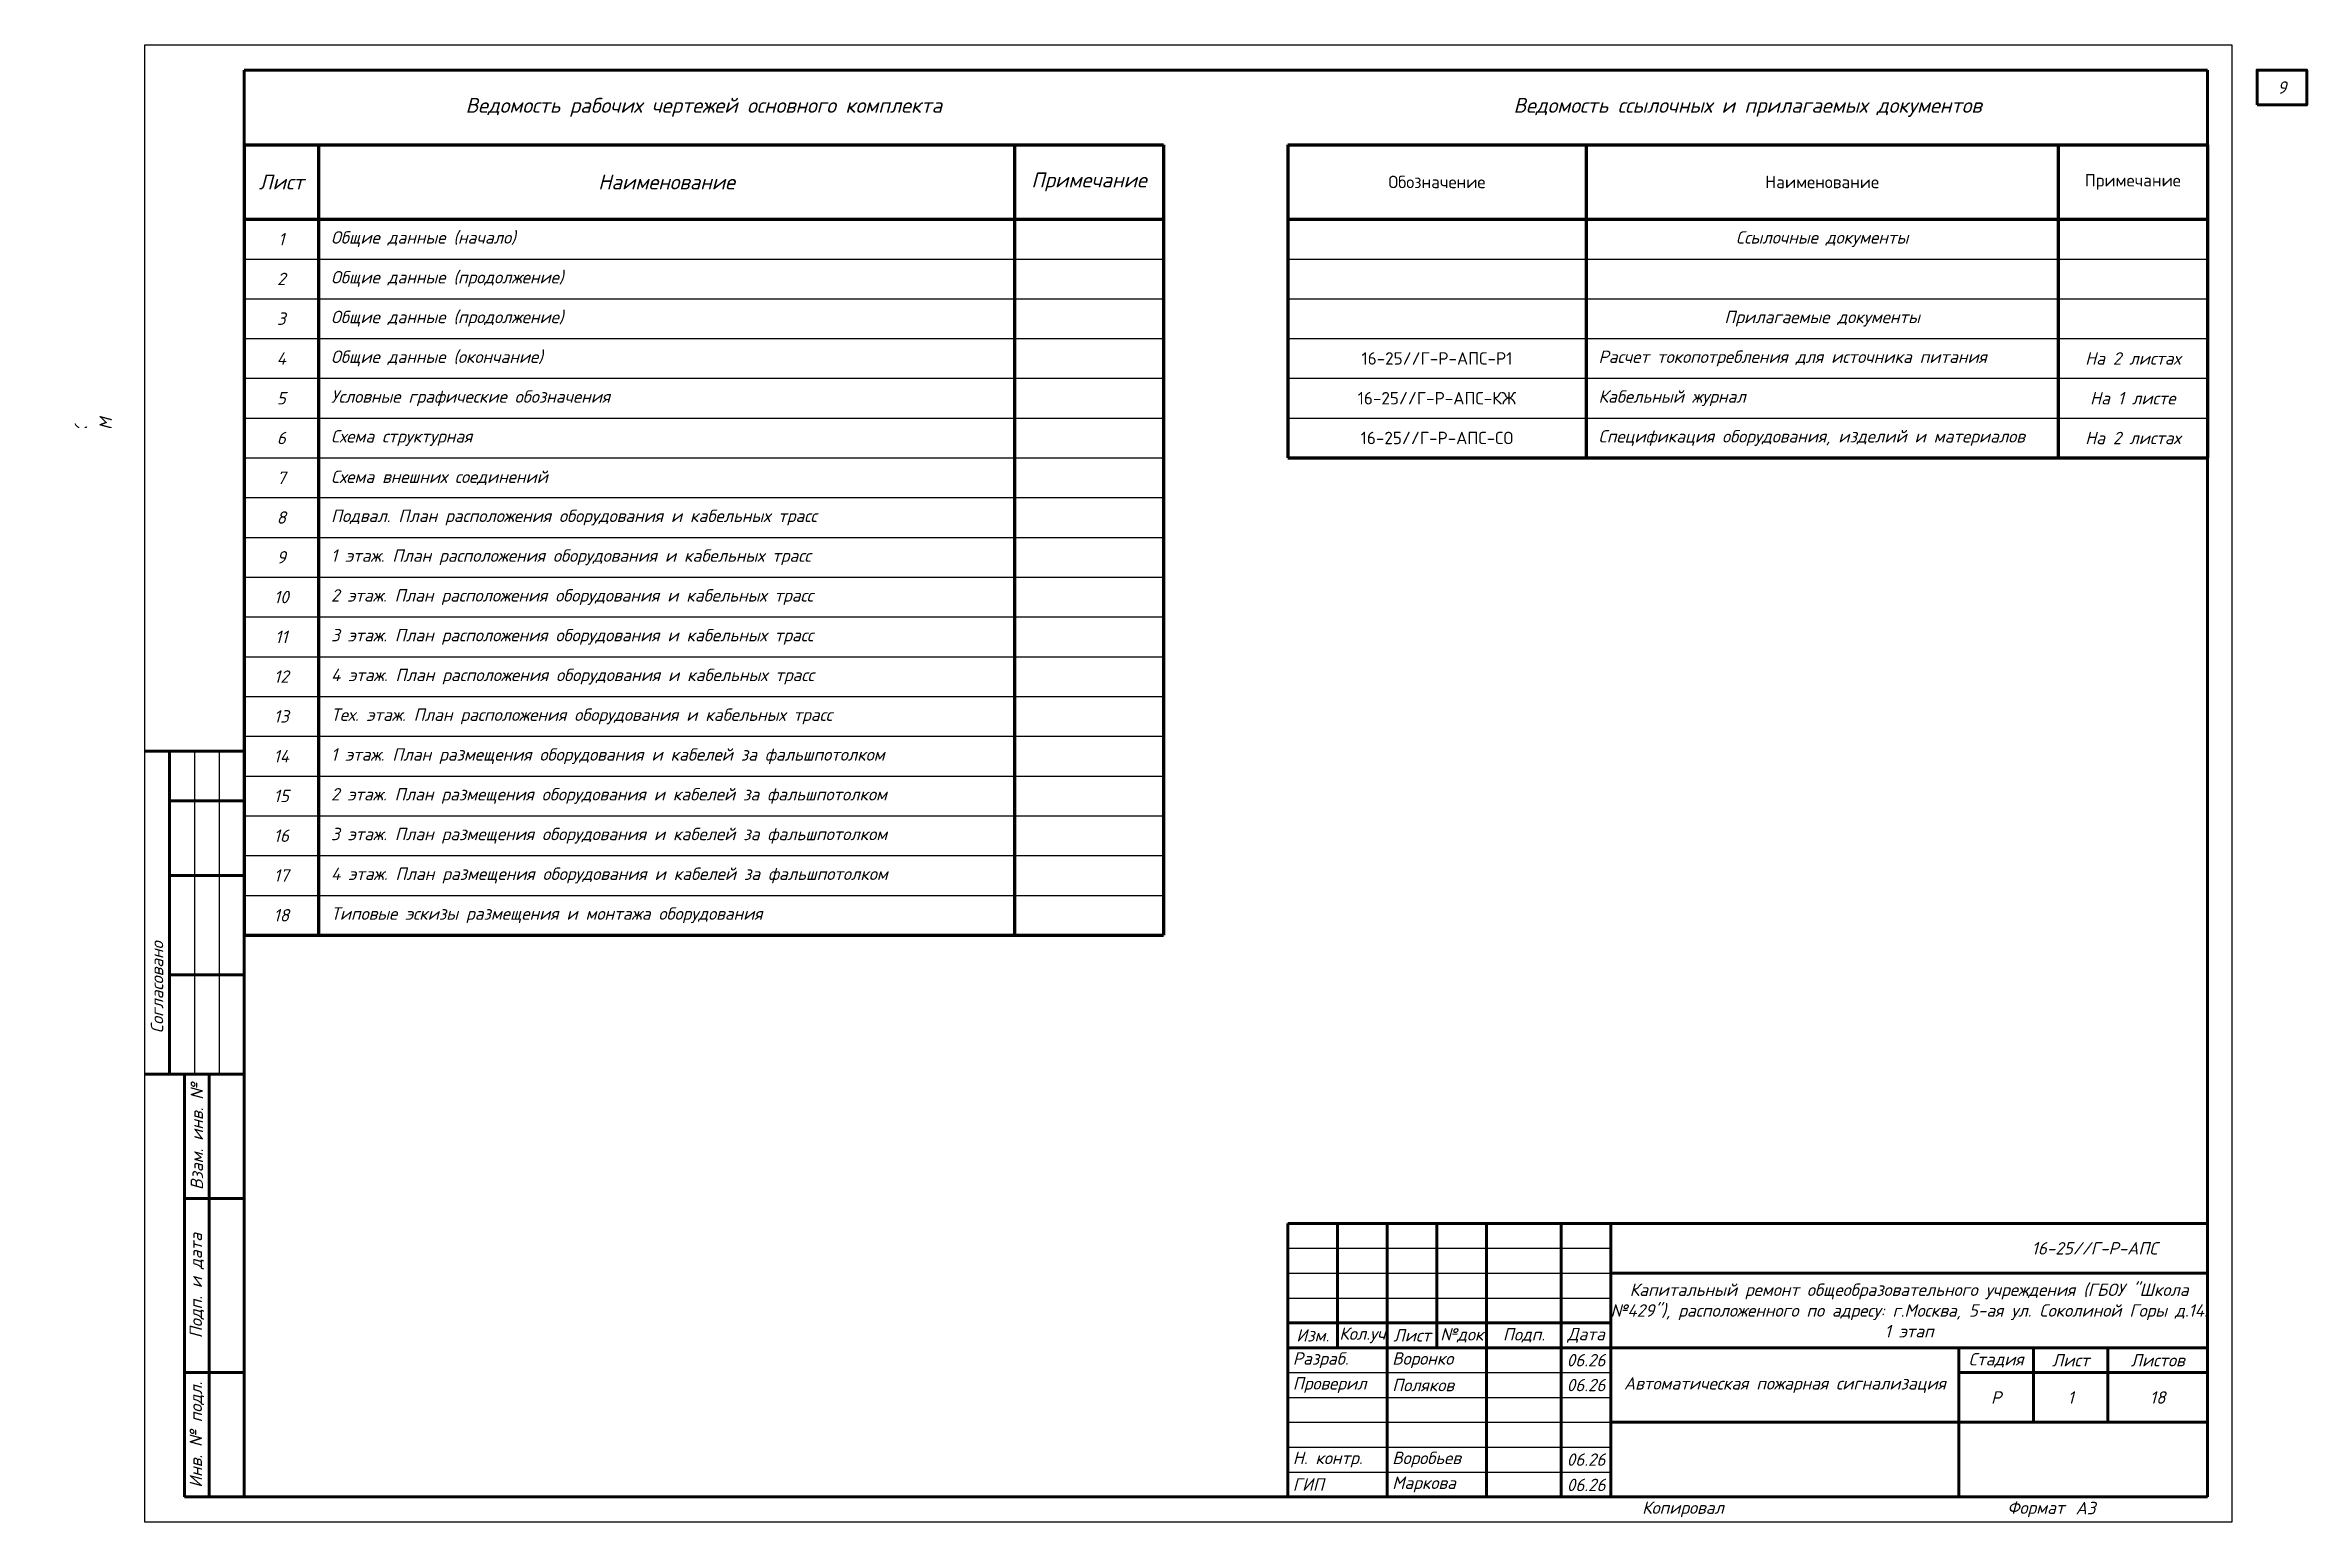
# Paper-space layout 'ОД1' of a CAD drawing. Header units: millimetres. Extents: x -20 to 435, y 0 to 297.
import ezdxf
from ezdxf.enums import TextEntityAlignment as Align

# ---------------------------------------------------------------- set-up
doc = ezdxf.new("R2010")
doc.units = ezdxf.units.MM
doc.header["$LTSCALE"] = 0.5
doc.set_wipeout_variables(frame=1)
doc.layers.get('0').update_dxf_attribs({"lineweight": 18})
doc.styles.add('BDG_T_R', font='GOST Common.ttf')
doc.styles.add('ISOCPEUR', font='isocpeui.ttf', dxfattribs={"height": 250})
doc.styles.get("Standard").update_dxf_attribs({"font": 'txt.shx'})

# ---------------------------------------------------------------- blocks, each defined once
blk = doc.blocks.new('*U1089')
at = {"linetype": 'Continuous', "lineweight": 25, "transparency": 33554687}
for p, q in [((420, 297), (0, 297)), ((0, 297), (0, 0)), ((420, 0), (420, 297)), ((10, 155), (10, 90)), ((15, 155), (15, 90)), ((230, 55), (295, 55)), ((230, 50), (295, 50)), ((230, 45), (295, 45)), ((230, 30), (295, 30)), ((230, 25), (295, 25)), ((230, 20), (295, 20)), ((230, 15), (295, 15)), ((230, 10), (295, 10)), ((0, 0), (420, 0))]:
    blk.add_line(p, q, dxfattribs=at)
at = {"linetype": 'Continuous', "lineweight": 60, "transparency": 33554687}
for p, q in [((415, 292), (20, 292)), ((20, 292), (20, 5)), ((415, 5), (415, 292)), ((20, 155), (0, 155)), ((5, 155), (5, 90)), ((20, 145), (5, 145)), ((20, 130), (5, 130)), ((20, 110), (5, 110)), ((20, 90), (0, 90)), ((8, 90), (8, 5)), ((13, 90), (13, 5)), ((8, 65), (20, 65)), ((230, 60), (415, 60)), ((230, 5), (230, 60)), ((240, 60), (240, 35)), ((250, 60), (250, 5)), ((260, 60), (260, 35)), ((270, 60), (270, 5)), ((285, 60), (285, 5)), ((295, 5), (295, 60)), ((415, 5), (415, 60)), ((295, 50), (415, 50)), ((230, 40), (295, 40)), ((230, 35), (415, 35)), ((365, 35), (365, 5)), ((380, 35), (380, 20)), ((395, 35), (395, 20)), ((8, 30), (20, 30)), ((365, 30), (415, 30)), ((295, 20), (415, 20)), ((8, 5), (20, 5)), ((20, 5), (415, 5))]:
    blk.add_line(p, q, dxfattribs=at)
at = {"linetype": 'Continuous', "lineweight": 40, "transparency": 33554687}
blk.add_line((365, 5), (365, 35), dxfattribs=at)
at = {"lineweight": 60, "transparency": 33554687}
blk.add_lwpolyline([(425, 285), (435, 285), (435, 292), (425, 292)], close=True, dxfattribs=at)
at = {"linetype": 'Continuous', "transparency": 33554687, "rotation": 90, "style": 'ISOCPEUR'}
for s, insert, char_height, width, attachment_point in [('20_Главный_специалист_ВК', (-12.5, 176), 2.5, 19, 4), ('01.26', (-12.5, 215), 2.5, 10, 5), ('21_Главный_специалист_ЭОМ', (-7.5, 176), 2.5, 19, 4), ('01.26', (-7.5, 215), 2.5, 10, 5), ('01.26', (-2.5, 215), 2.5, 10, 5), ('Согласовано', (-17.5, 172.5), 3, 35, 5), ('Гл. спец ВК', (-12.5, 156), 2.5, 19, 4), ('Гл. спец ЭОМ', (-7.5, 156), 2.5, 19, 4), ('18_Главный_специалист_ОВ', (-2.5, 111), 2.5, 19, 4), ('01.26', (-12.5, 150), 2.5, 10, 5), ('01.26', (-7.5, 150), 2.5, 10, 5), ('01.26', (-2.5, 150), 2.5, 10, 5), ('19_Главный_конструктор', (-7.5, 111), 2.5, 19, 4), ('17_ГАП', (-12.5, 111), 2.5, 19, 4), ('Согласовано', (2.5, 107.5), 2.5, 35, 5), ('Гл. спец ОВ', (-2.5, 91), 2.5, 19, 4), ('Гл. констр. ', (-7.5, 91), 2.5, 19, 4), ('ГАП', (-12.5, 91), 2.5, 19, 4), ('Взам. инв. №', (10.5, 77.5), 2.5, 25, 5), ('Подп. и дата', (10.5, 47.5), 2.5, 35, 5), ('Инв. № подл.', (10.5, 17.5), 2.5, 25, 5)]:
    blk.add_mtext(s, dxfattribs=dict(at, insert=insert, char_height=char_height, width=width, attachment_point=attachment_point))
at = {"linetype": 'Continuous', "transparency": 33554687, "char_height": 2.5, "style": 'ISOCPEUR'}
for s, insert, width, attachment_point in [('16-25//Г-Р-АПС', (405, 55), 110, 6), ('\\pxsm1;Капитальный ремонт общеобразовательного учреждения (ГБОУ "Школа №429"), расположенного по адресу: г.Москва, 5-ая ул. Соколиной Горы д.14. 1 этап', (355, 42.5), 120, 5), ('Разраб.', (231, 32.5), 19, 4), ('Воронко', (251, 32.5), 19, 4), ('\\pxqc;06.26', (285, 32.5), 10, 4), ('Проверил', (231, 27.5), 19, 4), ('Поляков', (251, 27.5), 19, 4), ('\\pxqc;06.26', (285, 27.5), 10, 4), ('Р', (372.5, 25), 15, 5), ('Н. контр.', (231, 12.5), 19, 4), ('Воробьев', (251, 12.5), 19, 4), ('\\pxqc;06.26', (285, 12.5), 10, 4), ('ГИП', (231, 7.5), 19, 4), ('Маркова', (251, 7.5), 19, 4), ('\\pxqc;06.26', (285.02, 7.41), 10, 4), ('Копировал', (309.5, 2.5), 25, 5), ('Формат', (380.5, 2.5), 16, 5)]:
    blk.add_mtext(s, dxfattribs=dict(at, insert=insert, width=width, attachment_point=attachment_point))
at = {"transparency": 33554687, "char_height": 2.5, "attachment_point": 5, "style": 'ISOCPEUR'}
for s, insert, width in [('Изм.', (235, 37.5), 10), ('Кол.уч', (245, 37.5), 10), ('Лист', (255, 37.5), 10), ('№док', (265, 37.5), 10), ('Подп.', (277.5, 37.5), 15), ('Дата', (290, 37.5), 10), ('Стадия', (372.5, 32.5), 15), ('Лист', (387.5, 32.5), 15), ('Листов', (405, 32.5), 20)]:
    blk.add_mtext(s, dxfattribs=dict(at, insert=insert, width=width))
at = {"linetype": 'Continuous', "transparency": 33554687, "insert": (330, 27.5), "char_height": 2.5, "width": 70, "attachment_point": 5, "line_spacing_factor": 0.8, "style": 'ISOCPEUR'}
blk.add_mtext('\\pxsm1;Автоматическая пожарная сигнализация', dxfattribs=at)
at = {"transparency": 33554687, "style": 'ISOCPEUR'}
for tag, p in [('Сквозная_нумерация', (430, 288.5)), ('Форма3_номер_листа', (387.5, 25)), ('Форма3_количество_листов', (405, 25))]:
    blk.add_attdef(tag, text='', height=2.5, dxfattribs=at).set_placement(p, align=Align.MIDDLE_CENTER)
blk.add_attdef('Форма3_дополнительный_шифр', text='', height=2.5, dxfattribs=at).set_placement((405, 55), align=Align.MIDDLE_LEFT)
at = {"lineweight": 13, "transparency": 33554687, "flags": 141}
blk.add_attdef('Форма3_наименование_чертежа', text='', height=2.5, dxfattribs=at).set_placement((330, 12.5), align=Align.MIDDLE_CENTER)
at = {"transparency": 33554687, "style": 'ISOCPEUR', "flags": 8}
blk.add_attdef('Формат', (388.5, 1.5), '', height=2.5, dxfattribs=at)
at = {"transparency": 33554687}
blk.add_wipeout([(-20, 220), (-0.5, 220), (-0.5, 90), (-20, 90)], dxfattribs=at)
blk = doc.blocks.new('*T984')
at = {"color": 0, "linetype": 'ByBlock', "lineweight": 70, "transparency": 16777216}
for p, q in [((0, 0), (185, 0)), ((0, 0), (0, -63)), ((60, 0), (60, -63)), ((155, 0), (155, -63)), ((185, 0), (185, -63)), ((0, -15), (185, -15)), ((0, -63), (185, -63))]:
    blk.add_line(p, q, dxfattribs=at)
at = {"color": 0, "linetype": 'ByBlock', "lineweight": 25, "transparency": 16777216}
for p, q in [((0, -23), (185, -23)), ((0, -31), (185, -31)), ((0, -39), (185, -39)), ((0, -47), (185, -47)), ((0, -55), (185, -55))]:
    blk.add_line(p, q, dxfattribs=at)
at = {"transparency": 16777216, "char_height": 2.5}
for s, insert, width, attachment_point, style in [('{\\fISOCPEUR|b0|i0|c204|p34;Обозначение}', (30, -7.5), 55, 5, 'BDG_T_R'), ('{\\fISOCPEUR|b0|i0|c204|p34;Наименование}', (107.5, -7.5), 90, 5, 'BDG_T_R'), ('{\\fISOCPEUR|b0|i0|c204|p34;Примечание}', (170, -7.5), 25, 5, 'BDG_T_R'), ('Ссылочные документы', (107.5, -19), 90, 5, 'ISOCPEUR'), ('Прилагаемые документы', (107.5, -35), 90, 5, 'ISOCPEUR'), ('{\\fISOCPEUR|b0|i0|c0|p34;16-25//\\fISOCPEUR|b0|i0|c204|p34;Г\\fISOCPEUR|b0|i0|c0|p34;-\\fISOCPEUR|b0|i0|c204|p34;Р\\fISOCPEUR|b0|i0|c0|p34;-\\fISOCPEUR|b0|i0|c204|p34;АПС-Р1}', (30, -43), 55, 5, 'BDG_T_R'), ('Расчет токопотребления для источника питания', (62.5, -43), 90, 4, 'ISOCPEUR'), ('На 2 листах', (170, -43), 25, 5, 'ISOCPEUR'), ('{\\fISOCPEUR|b0|i0|c0|p34;16-25//\\fISOCPEUR|b0|i0|c204|p34;Г\\fISOCPEUR|b0|i0|c0|p34;-\\fISOCPEUR|b0|i0|c204|p34;Р\\fISOCPEUR|b0|i0|c0|p34;-\\fISOCPEUR|b0|i0|c204|p34;АПС-КЖ}', (30, -51), 55, 5, 'BDG_T_R'), ('Кабельный журнал', (62.5, -51), 90, 4, 'ISOCPEUR'), ('На 1 листе', (170, -51), 25, 5, 'ISOCPEUR'), ('{\\fISOCPEUR|b0|i0|c0|p34;16-25//\\fISOCPEUR|b0|i0|c204|p34;Г\\fISOCPEUR|b0|i0|c0|p34;-\\fISOCPEUR|b0|i0|c204|p34;Р\\fISOCPEUR|b0|i0|c0|p34;-\\fISOCPEUR|b0|i0|c204|p34;АПС-СО}', (30, -59), 55, 5, 'BDG_T_R'), ('Спецификация оборудования, изделий и материалов', (62.5, -59), 90, 4, 'ISOCPEUR'), ('На 2 листах', (170, -59), 25, 5, 'ISOCPEUR')]:
    blk.add_mtext(s, dxfattribs=dict(at, insert=insert, width=width, attachment_point=attachment_point, style=style))
blk = doc.blocks.new('*T1109')
at = {"color": 0, "linetype": 'ByBlock', "lineweight": 70, "transparency": 16777216}
for p, q in [((0, 0), (185, 0)), ((0, 0), (0, -159)), ((15, 0), (15, -159)), ((155, 0), (155, -159)), ((185, 0), (185, -159)), ((0, -15), (185, -15)), ((0, -159), (185, -159))]:
    blk.add_line(p, q, dxfattribs=at)
at = {"color": 0, "linetype": 'ByBlock', "lineweight": 25, "transparency": 16777216}
for p, q in [((0, -23), (185, -23)), ((0, -31), (185, -31)), ((0, -39), (185, -39)), ((0, -47), (185, -47)), ((0, -55), (185, -55)), ((0, -63), (185, -63)), ((0, -71), (185, -71)), ((0, -79), (185, -79)), ((0, -87), (185, -87)), ((0, -95), (185, -95)), ((0, -103), (185, -103)), ((0, -111), (185, -111)), ((0, -119), (185, -119)), ((0, -127), (185, -127)), ((0, -135), (185, -135)), ((0, -143), (185, -143)), ((0, -151), (185, -151))]:
    blk.add_line(p, q, dxfattribs=at)
at = {"transparency": 16777216, "style": 'ISOCPEUR'}
for s, insert, char_height, width, attachment_point in [('Лист', (7.5, -7.5), 3, 10, 5), ('Наименование', (85, -7.5), 3, 135, 5), ('Примечание', (170, -7.5), 3, 25, 5), ('1', (7.5, -19), 2.5, 10, 5), ('Общие данные (начало)', (17.5, -19), 2.5, 135, 4), ('2', (7.5, -27), 2.5, 10, 5), ('Общие данные (продолжение)', (17.5, -27), 2.5, 135, 4), ('3', (7.5, -35), 2.5, 10, 5), ('Общие данные (продолжение)', (17.5, -35), 2.5, 135, 4), ('4', (7.5, -43), 2.5, 10, 5), ('Общие данные (окончание)', (17.5, -43), 2.5, 135, 4), ('5', (7.5, -51), 2.5, 10, 5), ('Условные графические обозначения', (17.5, -51), 2.5, 135, 4), ('6', (7.5, -59), 2.5, 10, 5), ('Схема структурная', (17.5, -59), 2.5, 135, 4), ('7', (7.5, -67), 2.5, 10, 5), ('Схема внешних соединений', (17.5, -67), 2.5, 135, 4), ('8', (7.5, -75), 2.5, 10, 5), ('Подвал. План расположения оборудования и кабельных трасс', (17.5, -75), 2.5, 135, 4), ('9', (7.5, -83), 2.5, 10, 5), ('1 этаж. План расположения оборудования и кабельных трасс', (17.5, -83), 2.5, 135, 4), ('10', (7.5, -91), 2.5, 10, 5), ('2 этаж. План расположения оборудования и кабельных трасс', (17.5, -91), 2.5, 135, 4), ('11', (7.5, -99), 2.5, 10, 5), ('3 этаж. План расположения оборудования и кабельных трасс', (17.5, -99), 2.5, 135, 4), ('12', (7.5, -107), 2.5, 10, 5), ('4 этаж. План расположения оборудования и кабельных трасс', (17.5, -107), 2.5, 135, 4), ('13', (7.5, -115), 2.5, 10, 5), ('Тех. этаж. План расположения оборудования и кабельных трасс', (17.5, -115), 2.5, 135, 4), ('14', (7.5, -123), 2.5, 10, 5), ('1 этаж. План размещения оборудования и кабелей за фальшпотолком', (17.5, -123), 2.5, 135, 4), ('15', (7.5, -131), 2.5, 10, 5), ('2 этаж. План размещения оборудования и кабелей за фальшпотолком', (17.5, -131), 2.5, 135, 4), ('16', (7.5, -139), 2.5, 10, 5), ('3 этаж. План размещения оборудования и кабелей за фальшпотолком', (17.5, -139), 2.5, 135, 4), ('4 этаж. План размещения оборудования и кабелей за фальшпотолком', (17.5, -147), 2.5, 135, 4), ('17', (7.5, -147), 2.5, 10, 5), ('18', (7.5, -155), 2.5, 10, 5), ('Типовые эскизы размещения и монтажа оборудования', (17.5, -155), 2.5, 135, 4)]:
    blk.add_mtext(s, dxfattribs=dict(at, insert=insert, char_height=char_height, width=width, attachment_point=attachment_point))

psp = doc.layouts.new('ОД1')

# ---------------------------------------------------------------- block references
at = {"transparency": 33554687}
ref = psp.add_blockref('*U1089', (0, 0), dxfattribs=at)
ref.add_attrib('Формат', 'А3', (388.5, 1.5), dxfattribs={"transparency": 33554687, "height": 2.5, "style": 'ISOCPEUR'})
ref.add_attrib('Форма3_номер_листа', '1', dxfattribs={"transparency": 33554687, "height": 2.5, "style": 'ISOCPEUR'}).set_placement((387.5, 25), align=Align.MIDDLE_CENTER)
ref.add_attrib('Сквозная_нумерация', '9', dxfattribs={"transparency": 33554687, "height": 2.5, "style": 'ISOCPEUR'}).set_placement((430, 288.5), align=Align.MIDDLE_CENTER)
ref.add_attrib('Форма3_количество_листов', '18', dxfattribs={"transparency": 33554687, "height": 2.5, "style": 'ISOCPEUR'}).set_placement((405, 25), align=Align.MIDDLE_CENTER)

# ---------------------------------------------------------------- next in the draw order: block references
for name, p in [('*T1109', (20, 277)), ('*T984', (230, 277))]:
    psp.add_blockref(name, p)

# ---------------------------------------------------------------- next in the draw order: texts
at = {"transparency": 33554687, "insert": (112.5, 284.5), "char_height": 3, "width": 184.8, "attachment_point": 5, "style": 'ISOCPEUR'}
psp.add_mtext('Ведомость рабочих чертежей основного комплекта', dxfattribs=at)
at = {"lineweight": 15, "transparency": 33554687, "insert": (322.5, 284.5), "char_height": 3, "width": 185, "attachment_point": 5, "style": 'ISOCPEUR'}
psp.add_mtext('Ведомость ссылочных и прилагаемых документов', dxfattribs=at)

doc.saveas('drawing.dxf')
